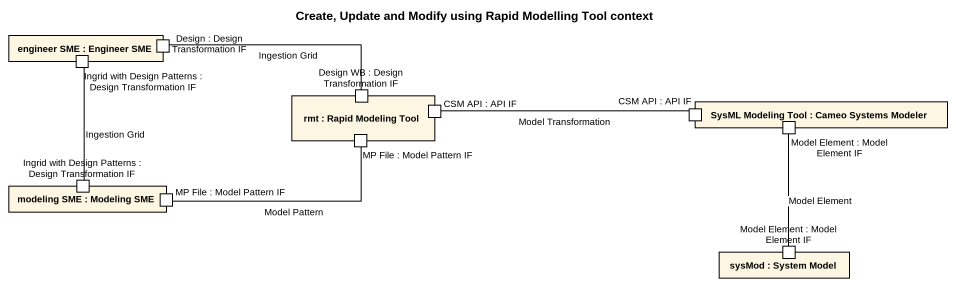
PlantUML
@startuml
title Create, Update and Modify using Rapid Modelling Tool context
rectangle "engineer SME : Engineer SME" as engineer_SME {
  port "Ingrid with Design Patterns : Design Transformation IF" as Ingrid_with_Design_Patterns
  port "Design : Design Transformation IF" as Design_Design
}
rectangle "rmt : Rapid Modeling Tool" as rmt {
  port "Design WB : Design Transformation IF" as Design_WB_Design
  port "CSM API : API IF" as CSM_API_API_IF
  port "MP File : Model Pattern IF" as MP_File_Model_Pattern_IF
}
rectangle "SysML Modeling Tool : Cameo Systems Modeler" as SysML_Modeling_Tool {
  port "CSM API : API IF" as CSM_API_API_IF_2
  port "Model Element : Model Element IF" as Model_Element_Model_Element
}
rectangle "modeling SME : Modeling SME" as modeling_SME {
  port "Ingrid with Design Patterns : Design Transformation IF" as Ingrid_with_Design_Patterns_2
  port "MP File : Model Pattern IF" as MP_File_Model_Pattern_IF_2
}
rectangle "sysMod : System Model" as sysMod {
  port "Model Element : Model Element IF" as Model_Element_Model_Element_2
}
Design_Design -right- Design_WB_Design : Ingestion Grid
CSM_API_API_IF -right- CSM_API_API_IF_2 : Model Transformation
Model_Element_Model_Element -- Model_Element_Model_Element_2 : Model Element
Ingrid_with_Design_Patterns_2 -up- Ingrid_with_Design_Patterns : Ingestion Grid
MP_File_Model_Pattern_IF_2 -right- MP_File_Model_Pattern_IF : Model Pattern
@enduml
